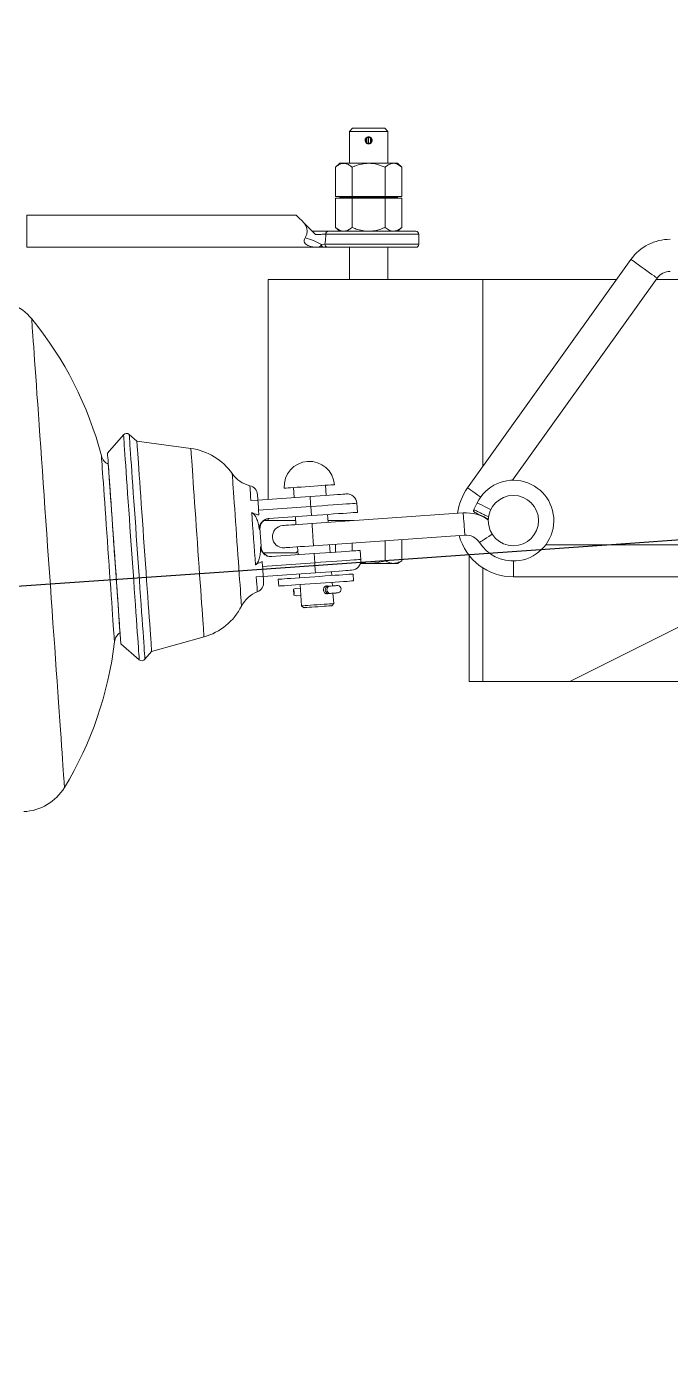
# Model space of a CAD drawing. Header units: millimetres. Extents: x 1587714 to 3094800, y -694377 to -413614.
# Drawn here: x 2255898 to 2256218, y -550135 to -549470 of the extents above; entities that cross this region are included whole.
import ezdxf

# ---------------------------------------------------------------- set-up
doc = ezdxf.new("R2010")
doc.units = ezdxf.units.MM

# ---------------------------------------------------------------- blocks, each defined once
blk = doc.blocks.new('poste RT1 vista lateral')
at = {"color": 7, "linetype": 'Continuous', "lineweight": 15}
for p, q in [((-328.0125, 9225.1999), (-329.525, 9223.6874)), ((-311.9876, 9225.1999), (-328.0125, 9225.1999)), ((-310.475, 9223.6874), (-311.9876, 9225.1999)), ((-329.525, 9223.6874), (-329.525, 9207.782)), ((-310.475, 9223.6874), (-329.525, 9223.6874)), ((-319.0205, 9220.628), (-321.0083, 9220.628)), ((-320.9372, 9220.6233), (-320.2758, 9220.6233)), ((-320.8629, 9218.035), (-320.8629, 9220.3658)), ((-320.002, 9220.3982), (-320.002, 9218.0026)), ((-319.998, 9220.3982), (-319.998, 9218.0026)), ((-319.7243, 9220.6233), (-319.0574, 9220.6233)), ((-319.1371, 9218.035), (-319.1371, 9220.3658)), ((-310.475, 9207.782), (-310.475, 9223.6874)), ((-321.0013, 9217.7727), (-319.0073, 9217.7727)), ((-320.9413, 9217.7765), (-320.2758, 9217.7765)), ((-319.7243, 9217.7765), (-319.0483, 9217.7765)), ((-334.2875, 9207.782), (-336.4978, 9205.8766)), ((-336.4978, 9191.2978), (-336.4978, 9205.8766)), ((-332.3734, 9207.782), (-334.2875, 9207.782)), ((-320, 9207.782), (-332.3734, 9207.782)), ((-328.2489, 9191.2978), (-328.2489, 9205.8766)), ((-307.6267, 9207.782), (-320, 9207.782)), ((-311.7511, 9191.2978), (-311.7511, 9205.8766)), ((-305.7125, 9207.782), (-307.6267, 9207.782)), ((-303.5023, 9205.8766), (-305.7125, 9207.782)), ((-303.5023, 9191.2978), (-303.5023, 9205.8766)), ((-336.4978, 9191.2978), (-332.3734, 9191.2978)), ((-332.3734, 9190.4843), (-336.4978, 9190.4843)), ((-336.4978, 9190.4843), (-336.4978, 9175.9055)), ((-334.2875, 9191.2978), (-334.2875, 9190.8906)), ((-334.2875, 9190.8906), (-334.2875, 9190.4843)), ((-334.2875, 9190.8906), (-305.7125, 9190.8906)), ((-332.3734, 9191.2978), (-328.2489, 9191.2978)), ((-328.2489, 9190.4843), (-332.3734, 9190.4843)), ((-328.2489, 9191.2978), (-320, 9191.2978)), ((-328.2489, 9190.4843), (-328.2489, 9175.9055)), ((-320, 9190.4843), (-328.2489, 9190.4843)), ((-320, 9191.2978), (-311.7511, 9191.2978)), ((-311.7511, 9190.4843), (-320, 9190.4843)), ((-311.7511, 9191.2978), (-307.6267, 9191.2978)), ((-311.7511, 9190.4843), (-311.7511, 9175.9055)), ((-307.6267, 9190.4843), (-311.7511, 9190.4843)), ((-307.6267, 9191.2978), (-303.5023, 9191.2978)), ((-303.5023, 9190.4843), (-307.6267, 9190.4843)), ((-305.7125, 9190.8906), (-305.7125, 9191.2978)), ((-305.7125, 9190.4843), (-305.7125, 9190.8906)), ((-303.5023, 9190.4843), (-303.5023, 9175.9055)), ((-356, 9182.0004), (-490, 9182.0004)), ((-339.9845, 9174), (-296.5, 9174)), ((-336.4978, 9175.9055), (-334.2875, 9174)), ((-305.7125, 9174), (-303.5023, 9175.9055)), ((-295, 9167.4998), (-295, 9172.4999)), ((-490, 9165.9997), (-345, 9165.9997)), ((-343.4681, 9167.3195), (-341.709, 9167.4998)), ((-340.4065, 9165.9997), (-342.3583, 9165.9997)), ((-296.5, 9165.9997), (-340.4065, 9165.9997)), ((-329.525, 9165.9997), (-329.525, 9149.9999)), ((-310.475, 9149.9999), (-310.475, 9165.9997)), ((-189.5249, 9159.9562), (-270.779, 9046.2821)), ((-370, 9040.54), (-370, 9149.9999)), ((-370, 9149.9999), (-263.249, 9149.9999)), ((-263.249, 9056.8173), (-263.249, 9149.9999)), ((-263.249, 9149.9999), (-263.2233, 9149.9999)), ((-263.2233, 9149.9999), (-196.6417, 9149.9999)), ((-248.3856, 9050.0968), (-176.5083, 9150.6522)), ((-176.9744, 9149.9999), (-60, 9149.9999)), ((-441.8799, 9072.6655), (-449.8458, 9063.5016)), ((-435.2312, 9069.5355), (-439.0584, 9072.8629)), ((-408.4181, 9065.9192), (-435.2312, 9069.5355)), ((-357.43, 9046.4308), (-357.0812, 9041.4431)), ((-341.1202, 9042.5599), (-341.469, 9047.5476)), ((-375.0374, 9040.1881), (-378.5201, 9039.9439)), ((-375.0374, 9040.1881), (-349.1007, 9042.001)), ((-348.7519, 9037.0133), (-374.6886, 9035.2004)), ((-374.6886, 9035.2004), (-374.5235, 9032.8391)), ((-369.5397, 9031.0242), (-348.4363, 9032.4996)), ((-348.7519, 9037.0133), (-348.4363, 9032.4996)), ((-272.9444, 9033.8194), (-348.1607, 9028.5599)), ((-340.1802, 9029.1178), (-340.4558, 9033.0584)), ((-325.4923, 9034.1046), (-325.8079, 9038.6183)), ((-266.0679, 9038.8072), (-267.7112, 9035.4359)), ((-374.0241, 9025.6989), (-374.299, 9025.3737)), ((-370, 9030), (-372.0984, 9030)), ((-370, 9030), (-370, 9030.9536)), ((-370, 9030), (-356.281, 9030)), ((-356.4168, 9031.9417), (-356.1413, 9028.002)), ((-340.2419, 9030), (-327.5625, 9030)), ((-347.3865, 9017.4868), (-272.1701, 9022.7463)), ((-311.7511, 9019.9788), (-311.7511, 9009.9661)), ((-303.5023, 9020.5557), (-303.5023, 9009.9661)), ((-372.3557, 9014.0002), (-356, 9014.0002)), ((-368.2144, 9012.0709), (-347.1109, 9013.5462)), ((-355.3669, 9016.9289), (-355.0914, 9012.9883)), ((-346.7953, 9009.0325), (-347.1109, 9013.5462)), ((-339.1304, 9014.1041), (-339.4059, 9018.0447)), ((-336.4978, 9018.2478), (-336.4978, 9014.2882)), ((-328.2489, 9018.8248), (-328.2489, 9014.8652)), ((-323.8513, 9010.6375), (-324.1669, 9015.1503)), ((-270, 9012.6793), (-270, 8950)), ((-25, 9017.9999), (-231.8752, 9017.9999)), ((-372.732, 9007.2186), (-372.897, 9009.5799)), ((-372.732, 9007.2186), (-346.7953, 9009.0325)), ((-324.1013, 9008.6901), (-320, 9008.6901)), ((-320, 9008.6901), (-307.6267, 9008.6901)), ((-305.7125, 9008.6901), (-307.6267, 9008.6901)), ((-305.7125, 9008.6901), (-303.5023, 9009.9661)), ((-375.8659, 9001.9877), (-372.3832, 9002.2309)), ((-346.4465, 9004.0448), (-372.3832, 9002.2309)), ((-364.9213, 9000.7975), (-364.6839, 8997.4024)), ((-354.427, 9003.4869), (-354.291, 9001.5404)), ((-338.3299, 9002.6572), (-338.466, 9004.6027)), ((-337.9686, 8997.4902), (-338.0925, 8999.2621)), ((-327.4621, 9000.005), (-327.6996, 9003.4001)), ((-248, 9002.0001), (-36, 9002.0001)), ((-115.9506, 9002.0001), (-219.8588, 8950)), ((-357.3584, 8995.7964), (-357.1514, 8992.8362)), ((-353.9296, 8996.3734), (-356.16, 8996.218)), ((-355.9061, 8992.5864), (-353.6757, 8992.7418)), ((-354.0535, 8998.1453), (-353.3143, 8987.5748)), ((-340.4084, 8997.3195), (-341.5347, 8997.2403)), ((-341.2835, 8993.6087), (-340.1544, 8993.6879)), ((-340.4084, 8997.3195), (-340.4532, 8997.3099)), ((-339.9407, 8997.3519), (-340.4084, 8997.3195)), ((-340.2001, 8993.6898), (-340.1544, 8993.6879)), ((-340.1544, 8993.6879), (-339.6867, 8993.7203)), ((-337.3533, 8988.6906), (-337.7147, 8993.8586)), ((-353.3143, 8987.5748), (-352.2471, 8986.6469)), ((-338.2811, 8987.6235), (-337.3533, 8988.6906)), ((-443.219, 8968.7331), (-434.0552, 8960.767)), ((-427.9067, 8964.7915), (-401.858, 8972.1053)), ((-431.2337, 8960.9644), (-427.9067, 8964.7915)), ((-270, 8950), (-263.2233, 8950)), ((-263.2233, 8950), (-219.8588, 8950)), ((-219.8588, 8950), (-137.2186, 8950))]:
    blk.add_line(p, q, dxfattribs=at)
at = {"color": 8, "linetype": 'Continuous', "lineweight": 15}
for p, q in [((-490, 9174), (-490, 9182.0004)), ((-490, 9165.9997), (-490, 9174)), ((-295, 9172.4999), (-341.2601, 9172.4999)), ((-341.709, 9167.4998), (-295, 9167.4998)), ((-263.2233, 9149.9999), (-263.2233, 9056.8526)), ((-263.2233, 9006.4995), (-263.2233, 8950)), ((-248, 9010.0005), (-248, 9002.0001)), ((-353.9292, 8996.3677), (-356.2485, 8996.2056)), ((-353.6761, 8992.7475), (-355.9953, 8992.5854)), ((-340.4532, 8997.3099), (-341.5444, 8997.2336)), ((-340.2001, 8993.6898), (-341.2966, 8993.6135))]:
    blk.add_line(p, q, dxfattribs=at)
at = {"color": 7, "linetype": 'Continuous', "lineweight": 15, "flags": 128}
for points in [[(-352.0673, 9178.0674), (-353.287, 9179.2872), (-354.319, 9180.3191), (-355.1269, 9181.1268), (-355.6819, 9181.6819), (-355.9645, 9181.9642), (-356, 9182.0004)], [(-435.2312, 9069.5355), (-435.2187, 9069.3572), (-435.1813, 9068.8212), (-435.1191, 9067.9333), (-435.0328, 9066.6983), (-434.9227, 9065.1248), (-434.7898, 9063.2231), (-434.6349, 9061.0077), (-434.459, 9058.4929), (-434.2633, 9055.6948), (-434.0493, 9052.6345), (-433.8183, 9049.3309), (-433.572, 9045.8081), (-433.312, 9042.0897), (-433.0401, 9038.2016), (-432.7581, 9034.1685), (-432.468, 9030.02), (-432.1718, 9025.7838), (-431.8714, 9021.4884), (-431.569, 9017.1635), (-431.2665, 9012.8386), (-430.9662, 9008.5433), (-430.67, 9004.307), (-430.3799, 9000.1585), (-430.0979, 8996.1264), (-429.826, 8992.2373), (-429.566, 8988.519), (-429.3196, 8984.9961), (-429.0886, 8981.6926), (-428.8746, 8978.6322), (-428.679, 8975.8351), (-428.5031, 8973.3193), (-428.3482, 8971.1039), (-428.2152, 8969.2023), (-428.1052, 8967.6287), (-428.0188, 8966.3937), (-427.9567, 8965.5058), (-427.9193, 8964.9708), (-427.9067, 8964.7915)], [(-449.8458, 9063.5016), (-449.8428, 9063.4577), (-449.8183, 9063.1068), (-449.7694, 9062.4087), (-449.6967, 9061.3673), (-449.6005, 9059.9911), (-449.4815, 9058.2907), (-449.3407, 9056.2775), (-449.1792, 9053.9668), (-448.998, 9051.3756), (-448.7985, 9048.5241), (-448.5823, 9045.4323), (-448.351, 9042.124), (-448.1062, 9038.6221), (-447.8497, 9034.9543), (-447.5834, 9031.1472), (-447.3094, 9027.2286), (-447.0296, 9023.2279), (-446.7462, 9019.1739), (-446.4611, 9015.0979), (-446.1766, 9011.0295), (-445.8948, 9006.9983), (-445.6176, 9003.0348), (-445.3472, 8999.1677), (-445.0856, 8995.4264), (-444.8347, 8991.8387), (-444.5964, 8988.4303), (-444.3724, 8985.2278), (-444.1644, 8982.2533), (-443.974, 8979.5296), (-443.8024, 8977.0758), (-443.6511, 8974.9119), (-443.5211, 8973.0532), (-443.4134, 8971.514), (-443.3288, 8970.3038), (-443.268, 8969.4331), (-443.2313, 8968.9085), (-443.219, 8968.7331)], [(-449.464, 9058.0199), (-449.4515, 9057.8406), (-449.4141, 9057.3065), (-449.3521, 9056.4196), (-449.2661, 9055.1903), (-449.1568, 9053.6263), (-449.0251, 9051.7437), (-448.8721, 9049.556), (-448.6992, 9047.0831), (-448.5079, 9044.347), (-448.2996, 9041.3687), (-448.0764, 9038.1758), (-447.84, 9034.795), (-447.5924, 9031.2541), (-447.3357, 9027.5843), (-447.0723, 9023.8163), (-446.8042, 9019.9835), (-446.5339, 9016.1173), (-446.2635, 9012.2511), (-445.9954, 9008.4174), (-445.732, 9004.6504), (-445.4754, 9000.9806), (-445.2278, 8997.4396), (-444.9914, 8994.0579), (-444.7681, 8990.865), (-444.5599, 8987.8876), (-444.3685, 8985.1506), (-444.1956, 8982.6787), (-444.0427, 8980.4909), (-443.9109, 8978.6074), (-443.8016, 8977.0443), (-443.7156, 8975.8141), (-443.6536, 8974.9281), (-443.6163, 8974.3931), (-443.6037, 8974.2148), (-443.6037, 8974.2148)], [(-341.5881, 9047.539), (-343.3371, 9047.4169), (-345.2617, 9047.2825), (-347.307, 9047.1394), (-349.4138, 9046.9916), (-351.5217, 9046.8447), (-353.5699, 9046.7007), (-355.4997, 9046.5662), (-357.2553, 9046.4432), (-358.7864, 9046.3364), (-360.0489, 9046.2477), (-361.0065, 9046.181), (-361.6316, 9046.1371), (-361.9062, 9046.118), (-361.919, 9046.1171)], [(-336.9799, 9047.8613), (-336.9897, 9047.8604), (-337.2523, 9047.8423), (-337.8659, 9047.7993), (-338.8126, 9047.7335), (-340.0654, 9047.6458), (-341.5881, 9047.539)], [(-375.2227, 9042.8393), (-375.2109, 9042.6695), (-375.1756, 9042.166), (-375.1175, 9041.3344), (-375.0374, 9040.1881)], [(-374.6886, 9035.2004), (-374.7566, 9036.1731), (-374.8221, 9037.1087), (-374.8823, 9037.9708), (-374.9352, 9038.727), (-374.9786, 9039.3469), (-375.0108, 9039.8085), (-375.0306, 9040.0918), (-375.0374, 9040.1881)], [(-349.1007, 9042.001), (-346.5453, 9042.1803), (-344.0419, 9042.3548), (-341.6414, 9042.5227), (-339.3928, 9042.68), (-337.3419, 9042.824), (-335.5303, 9042.9509), (-333.995, 9043.0577), (-332.7672, 9043.1435), (-331.8719, 9043.2065), (-331.3273, 9043.2446), (-331.1445, 9043.257)], [(-349.1007, 9042.001), (-349.094, 9041.9056), (-349.0741, 9041.6214), (-349.0419, 9041.1608), (-348.9985, 9040.5409), (-348.9457, 9039.7847), (-348.8853, 9038.9225), (-348.82, 9037.987), (-348.7519, 9037.0133)], [(-376.282, 9007.9377), (-376.4961, 9010.9999), (-376.7219, 9014.2281), (-376.9554, 9017.5688), (-377.193, 9020.9658), (-377.4305, 9024.3628), (-377.6641, 9027.7035), (-377.8898, 9030.9317), (-378.104, 9033.994)], [(-348.4363, 9032.4996), (-345.5607, 9032.7008), (-342.7303, 9032.8991), (-339.99, 9033.0908), (-337.383, 9033.273), (-334.9501, 9033.4427), (-332.73, 9033.5982), (-330.7577, 9033.7365), (-329.0641, 9033.8547), (-327.6759, 9033.952), (-326.6153, 9034.0254), (-325.8987, 9034.076), (-325.5376, 9034.1017), (-325.4923, 9034.1046)], [(-272.9444, 9033.8194), (-272.9312, 9033.6306), (-272.8925, 9033.0775), (-272.831, 9032.1972), (-272.7508, 9031.0509), (-272.6574, 9029.7158), (-272.5573, 9028.2824), (-272.4571, 9026.85), (-272.3637, 9025.5148), (-272.2835, 9024.3676), (-272.222, 9023.4883), (-272.1833, 9022.9352), (-272.1701, 9022.7463), (-272.1701, 9022.7463)], [(-272.9444, 9033.8194), (-272.9312, 9033.6306), (-272.8925, 9033.0775), (-272.831, 9032.1972), (-272.7508, 9031.0509), (-272.6574, 9029.7158), (-272.5573, 9028.2824), (-272.4571, 9026.85), (-272.3637, 9025.5148), (-272.2835, 9024.3676), (-272.222, 9023.4883), (-272.1833, 9022.9352), (-272.1701, 9022.7463), (-272.1701, 9022.7463)], [(-260.4747, 9030.7963), (-260.482, 9030.7992), (-261.4614, 9031.2769), (-262.5783, 9031.8215), (-263.7424, 9032.3889), (-264.8594, 9032.9335), (-265.8388, 9033.4103), (-266.6011, 9033.7822), (-267.0847, 9034.0178), (-267.2504, 9034.0989), (-267.2504, 9034.0989)], [(-374.0241, 9025.6989), (-373.9464, 9024.5869), (-373.8681, 9023.4663), (-373.7893, 9022.3391), (-373.7103, 9021.21), (-373.6312, 9020.0799), (-373.5524, 9018.9526), (-373.4741, 9017.832), (-373.3963, 9016.7201)], [(-348.1607, 9028.5599), (-350.4313, 9028.4007), (-352.646, 9028.2462), (-354.7502, 9028.0993), (-356.6922, 9027.9629), (-358.4241, 9027.8418), (-359.9033, 9027.7388), (-361.0933, 9027.6549), (-361.9649, 9027.5948), (-362.4966, 9027.5576), (-362.6753, 9027.5443)], [(-361.901, 9016.4721), (-361.7223, 9016.4845), (-361.1906, 9016.5217), (-360.319, 9016.5827), (-359.1289, 9016.6657), (-357.6498, 9016.7687), (-355.9179, 9016.8898), (-353.9759, 9017.0262), (-351.8717, 9017.1731), (-349.6571, 9017.3275), (-347.3865, 9017.4868)], [(-347.1109, 9013.5462), (-344.2353, 9013.7475), (-341.405, 9013.9449), (-338.6646, 9014.1366), (-336.0575, 9014.3197), (-333.6248, 9014.4894), (-331.4047, 9014.6449), (-329.4323, 9014.7822), (-327.7387, 9014.9014), (-326.3506, 9014.9977), (-325.2899, 9015.0721), (-324.5733, 9015.1227), (-324.2122, 9015.1474), (-324.1669, 9015.1503)], [(-372.3832, 9002.2309), (-372.3898, 9002.3272), (-372.4097, 9002.6104), (-372.4419, 9003.072), (-372.4853, 9003.6919), (-372.5382, 9004.4482), (-372.5985, 9005.3103), (-372.6639, 9006.2459), (-372.732, 9007.2186)], [(-346.7953, 9009.0325), (-346.7272, 9008.0597), (-346.6618, 9007.1242), (-346.6015, 9006.2611), (-346.5487, 9005.5058), (-346.5053, 9004.8859), (-346.473, 9004.4243), (-346.4532, 9004.1411), (-346.4465, 9004.0448)], [(-372.3832, 9002.2309), (-372.303, 9001.0846), (-372.2449, 9000.253), (-372.2096, 8999.7494), (-372.1978, 8999.5797)], [(-327.6996, 9003.4001), (-327.7329, 9003.3982), (-328.0685, 9003.3743), (-328.7592, 9003.3267), (-329.7915, 9003.2542), (-331.1454, 9003.1598), (-332.7944, 9003.0444), (-334.7065, 9002.9099), (-336.8444, 9002.7611), (-339.1666, 9002.598), (-341.6279, 9002.4264), (-344.1802, 9002.248), (-346.7741, 9002.0669), (-349.3589, 9001.8857), (-351.8844, 9001.7092), (-354.3014, 9001.5404), (-356.5628, 9001.3821), (-358.6247, 9001.2381), (-360.4469, 9001.1103), (-361.994, 9001.0026), (-363.2358, 9000.9158), (-364.1482, 9000.8519), (-364.7134, 9000.8118), (-364.9204, 9000.7975), (-364.9213, 9000.7975)], [(-327.4621, 9000.005), (-327.4954, 9000.0031), (-327.8311, 8999.9793), (-328.5218, 8999.9306), (-329.5541, 8999.8591), (-330.908, 8999.7637), (-332.557, 8999.6483), (-334.4691, 8999.5148), (-336.607, 8999.3651), (-338.9292, 8999.203), (-341.3904, 8999.0313), (-343.9428, 8998.853), (-346.5366, 8998.6708), (-349.1214, 8998.4906), (-351.647, 8998.3141), (-354.0639, 8998.1444), (-356.3254, 8997.987), (-358.3873, 8997.8421), (-360.2095, 8997.7152), (-361.7566, 8997.6065), (-362.9984, 8997.5197), (-363.9108, 8997.4558), (-364.476, 8997.4167), (-364.6829, 8997.4024), (-364.6839, 8997.4024)], [(-328.4904, 9005.3008), (-328.6731, 9005.2874), (-329.2177, 9005.2493), (-330.113, 9005.1873), (-331.3408, 9005.1014), (-332.8761, 9004.9937), (-334.6877, 9004.8668), (-336.7387, 9004.7238), (-338.9872, 9004.5664), (-341.3877, 9004.3986), (-343.8911, 9004.2231), (-346.4465, 9004.0448)], [(-340.0857, 8993.6926), (-340.446, 8993.5057), (-340.963, 8993.4895), (-341.4835, 8993.6831), (-341.9576, 8994.0693), (-342.3175, 8994.6234), (-342.4928, 8995.2738), (-342.4605, 8995.928), (-342.2392, 8996.5289), (-341.8557, 8997.0267), (-341.3613, 8997.3557), (-340.9304, 8997.4625), (-340.9304, 8997.4625)], [(-335.3916, 8997.6704), (-335.541, 8997.6599), (-335.9663, 8997.6294), (-336.6029, 8997.5855), (-337.3539, 8997.5331), (-338.1048, 8997.4806), (-338.7414, 8997.4358), (-339.1667, 8997.4062), (-339.3161, 8997.3958)], [(-339.0621, 8993.7642), (-338.9127, 8993.7747), (-338.4874, 8993.8042), (-337.8508, 8993.849), (-337.0999, 8993.9015), (-336.349, 8993.9539), (-335.7124, 8993.9978), (-335.287, 8994.0283), (-335.1377, 8994.0379)], [(-353.3143, 8987.5748), (-353.3102, 8987.5748), (-353.0686, 8987.592), (-352.4653, 8987.6339), (-351.5286, 8987.6997)], [(-350.6845, 8986.7566), (-351.5282, 8986.6974), (-352.0578, 8986.6602), (-352.2468, 8986.6469), (-352.2471, 8986.6469)], [(-351.5286, 8987.6997), (-350.3022, 8987.7856), (-348.8435, 8987.8876), (-347.2207, 8988.0011), (-345.5096, 8988.1203), (-343.7903, 8988.2405), (-342.1432, 8988.3559), (-340.6454, 8988.4608), (-339.3667, 8988.5504), (-338.367, 8988.62), (-337.6931, 8988.6677), (-337.3765, 8988.6897), (-337.3533, 8988.6906)], [(-338.2811, 8987.6235), (-338.4426, 8987.612), (-338.9459, 8987.5777), (-339.766, 8987.5195), (-340.8617, 8987.4432), (-342.1783, 8987.3517), (-343.6496, 8987.2487), (-345.2018, 8987.1399), (-346.7571, 8987.0312), (-348.2376, 8986.9273), (-349.569, 8986.8348), (-350.6845, 8986.7566)]]:
    blk.add_lwpolyline(points, dxfattribs=at)
at = {"color": 8, "linetype": 'Continuous', "lineweight": 15, "flags": 128}
for points in [[(-183.0166, 9155.3042), (-184.4157, 9156.3046), (-185.7493, 9157.2573), (-186.9552, 9158.1194), (-187.9769, 9158.85), (-188.7667, 9159.4145), (-189.2876, 9159.7865), (-189.5153, 9159.9495), (-189.5249, 9159.9562)], [(-176.5083, 9150.6522), (-176.5178, 9150.6588), (-176.7455, 9150.8219), (-177.2664, 9151.1939), (-178.0562, 9151.7584), (-179.0779, 9152.4889), (-180.2838, 9153.3511), (-181.6175, 9154.3038), (-183.0166, 9155.3042)], [(-487.5489, 9130.4476), (-487.5365, 9130.2702), (-487.4995, 9129.739), (-487.4377, 9128.8569), (-487.3515, 9127.6248), (-487.2412, 9126.0464), (-487.107, 9124.1276), (-486.9494, 9121.8741), (-486.769, 9119.2925), (-486.566, 9116.3905), (-486.3413, 9113.1766), (-486.0955, 9109.6613), (-485.8293, 9105.8552), (-485.5436, 9101.7687), (-485.2392, 9097.4162), (-484.917, 9092.809), (-484.5781, 9087.9624), (-484.2235, 9082.8907), (-483.8541, 9077.6083), (-483.4712, 9072.1333), (-483.076, 9066.4809), (-482.6695, 9060.6682), (-482.2531, 9054.7135), (-481.828, 9048.6348), (-481.3955, 9042.4502), (-480.957, 9036.1779), (-480.5137, 9029.8388), (-480.067, 9023.4501), (-479.6182, 9017.0329), (-479.1688, 9010.6061), (-478.7201, 9004.1888), (-478.2733, 8997.8001), (-477.83, 8991.461), (-477.3915, 8985.1887), (-476.959, 8979.0041), (-476.5339, 8972.9254), (-476.1175, 8966.9707), (-475.7111, 8961.158), (-475.3158, 8955.5056), (-474.933, 8950.0296), (-474.5636, 8944.7482), (-474.2089, 8939.6765), (-473.87, 8934.83), (-473.5479, 8930.2227), (-473.2435, 8925.8692), (-472.9578, 8921.7837), (-472.6916, 8917.9776), (-472.4458, 8914.4623), (-472.2211, 8911.2484), (-472.0181, 8908.3464), (-471.8376, 8905.7648), (-471.68, 8903.5113), (-471.5459, 8901.5925), (-471.4355, 8900.0142), (-471.3494, 8898.782), (-471.2876, 8897.8999), (-471.2505, 8897.3687), (-471.2381, 8897.1913)], [(-441.8799, 9072.6655), (-441.8768, 9072.6216), (-441.8521, 9072.2678), (-441.8029, 9071.563), (-441.7293, 9070.5111), (-441.632, 9069.1197), (-441.5115, 9067.3974), (-441.3686, 9065.3536), (-441.2042, 9063.0028), (-441.0194, 9060.3602), (-440.8153, 9057.44), (-440.5931, 9054.2634), (-440.3544, 9050.8492), (-440.1005, 9047.2195), (-439.8332, 9043.3962), (-439.5541, 9039.4051), (-439.2649, 9035.27), (-438.9676, 9031.0175), (-438.664, 9026.6755), (-438.3559, 9022.2695), (-438.0454, 9017.8282), (-437.7344, 9013.3803), (-437.4248, 9008.9543), (-437.1186, 9004.576), (-436.8179, 9000.2759), (-436.5244, 8996.0787), (-436.2401, 8992.0123), (-435.9667, 8988.1022), (-435.7059, 8984.3724), (-435.4594, 8980.8476), (-435.2288, 8977.5498), (-435.0154, 8974.499), (-434.8208, 8971.7152), (-434.6461, 8969.2166), (-434.4923, 8967.0174), (-434.3605, 8965.133), (-434.2515, 8963.5746), (-434.1661, 8962.352), (-434.1046, 8961.4737), (-434.0676, 8960.9435), (-434.0552, 8960.767), (-434.0552, 8960.767)], [(-439.0584, 9072.8629), (-439.0553, 9072.818), (-439.0306, 9072.4652), (-438.9813, 9071.7604), (-438.9078, 9070.7085), (-438.8105, 9069.3171), (-438.69, 9067.5948), (-438.5471, 9065.551), (-438.3827, 9063.2002), (-438.1979, 9060.5567), (-437.9938, 9057.6375), (-437.7716, 9054.4608), (-437.5328, 9051.0466), (-437.279, 9047.4169), (-437.0117, 9043.5936), (-436.7326, 9039.6025), (-436.4434, 9035.4674), (-436.1461, 9031.215), (-435.8424, 9026.8719), (-435.5344, 9022.4669), (-435.2238, 9018.0256), (-434.9128, 9013.5777), (-434.6033, 9009.1517), (-434.2971, 9004.7734), (-433.9964, 9000.4733), (-433.7029, 8996.2761), (-433.4186, 8992.2097), (-433.1451, 8988.2987), (-432.8843, 8984.5698), (-432.6379, 8981.045), (-432.4072, 8977.7462), (-432.1939, 8974.6964), (-431.9993, 8971.9126), (-431.8245, 8969.414), (-431.6708, 8967.2148), (-431.539, 8965.3304), (-431.43, 8963.7721), (-431.3445, 8962.5494), (-431.283, 8961.6711), (-431.246, 8961.1409), (-431.2337, 8960.9644)], [(-408.4181, 9065.9192), (-408.4057, 9065.7399), (-408.3683, 9065.2058), (-408.3064, 9064.3208), (-408.2203, 9063.0896), (-408.1108, 9061.5237), (-407.9786, 9059.6344), (-407.8249, 9057.4362), (-407.6507, 9054.9443), (-407.4574, 9052.1805), (-407.2465, 9049.1631), (-407.0194, 9045.9168), (-406.7781, 9042.4654), (-406.5243, 9038.8358), (-406.2599, 9035.0554), (-405.987, 9031.152), (-405.7076, 9027.1571), (-405.4239, 9023.1001), (-405.1381, 9019.0117), (-404.8522, 9014.9233), (-404.5685, 9010.8664), (-404.2891, 9006.8715), (-404.0162, 9002.969), (-403.7518, 8999.1877), (-403.498, 8995.558), (-403.2567, 8992.1067), (-403.0297, 8988.8604), (-402.8187, 8985.8439), (-402.6254, 8983.0792), (-402.4512, 8980.5882), (-402.2974, 8978.389), (-402.1653, 8976.4998), (-402.0558, 8974.9339), (-401.9698, 8973.7036), (-401.9079, 8972.8177), (-401.8705, 8972.2836), (-401.858, 8972.1053), (-401.858, 8972.1053)], [(-387.823, 9053.3507), (-387.8199, 9053.3068), (-387.7955, 9052.9587), (-387.747, 9052.2645), (-387.6748, 9051.2316), (-387.5797, 9049.8726), (-387.4628, 9048.2008), (-387.3253, 9046.2344), (-387.1686, 9043.9932), (-386.9944, 9041.5022), (-386.8046, 9038.7871), (-386.6011, 9035.8775), (-386.3861, 9032.8038), (-386.162, 9029.5975), (-385.931, 9026.294), (-385.6956, 9022.9285), (-385.4583, 9019.5353), (-385.2217, 9016.1507), (-384.9882, 9012.8119), (-384.7603, 9009.5532), (-384.5404, 9006.4089), (-384.3309, 9003.4125), (-384.134, 9000.5963), (-383.9518, 8997.9899), (-383.7861, 8995.621), (-383.6388, 8993.5143), (-383.5114, 8991.6928), (-383.4053, 8990.1755), (-383.3216, 8988.9786), (-383.2611, 8988.1136), (-383.2246, 8987.591), (-383.2124, 8987.4165)], [(-378.5201, 9039.9439), (-378.6619, 9041.9724), (-378.7833, 9043.7081), (-378.8825, 9045.1262), (-378.958, 9046.2077), (-379.0091, 9046.9372), (-379.0348, 9047.3044), (-379.038, 9047.3511)], [(-264.2707, 9041.63), (-265.6698, 9042.6304), (-267.0035, 9043.5841), (-268.2094, 9044.4453), (-269.2311, 9045.1758), (-270.0209, 9045.7404), (-270.5418, 9046.1133), (-270.7695, 9046.2754), (-270.779, 9046.2821)], [(-325.8079, 9038.6183), (-325.8532, 9038.6145), (-326.2143, 9038.5897), (-326.9309, 9038.5392), (-327.9916, 9038.4657), (-329.3797, 9038.3685), (-331.0733, 9038.2502), (-333.0457, 9038.1119), (-335.2657, 9037.9565), (-337.6986, 9037.7867), (-340.3057, 9037.6046), (-343.0459, 9037.4129), (-345.8763, 9037.2145), (-348.7519, 9037.0133)], [(-259.2363, 9035.4769), (-259.7878, 9035.7459), (-261.079, 9036.3753), (-262.3702, 9037.0047), (-263.5735, 9037.5912), (-264.6067, 9038.0948), (-265.3995, 9038.481), (-265.8979, 9038.7242), (-266.0679, 9038.8072)], [(-348.1607, 9028.5599), (-348.1476, 9028.3711), (-348.1089, 9027.818), (-348.0474, 9026.9377), (-347.9671, 9025.7914), (-347.8738, 9024.4563), (-347.7736, 9023.0229), (-347.6734, 9021.5905), (-347.58, 9020.2553), (-347.4998, 9019.1081), (-347.4383, 9018.2288), (-347.3996, 9017.6756), (-347.3865, 9017.4868), (-347.3865, 9017.4868)], [(-258.5036, 9023.2232), (-259.0191, 9022.8903), (-260.2262, 9022.1121), (-261.4332, 9021.333), (-262.558, 9020.6072), (-263.5238, 9019.9845), (-264.265, 9019.5057), (-264.7309, 9019.2053), (-264.8898, 9019.1033)], [(-346.7953, 9009.0325), (-343.9196, 9009.2337), (-341.0894, 9009.4321), (-338.349, 9009.6228), (-335.7419, 9009.8059), (-333.3092, 9009.9757), (-331.0891, 9010.1311), (-329.1166, 9010.2684), (-327.423, 9010.3877), (-326.035, 9010.484), (-324.9743, 9010.5584), (-324.2577, 9010.6089), (-323.8966, 9010.6337), (-323.8513, 9010.6375)], [(-375.348, 8994.5815), (-375.3512, 8994.6272), (-375.3769, 8994.9944), (-375.4279, 8995.724), (-375.5035, 8996.8054), (-375.6027, 8998.2235), (-375.724, 8999.9592), (-375.8659, 9001.9877)], [(-335.3329, 8997.6685), (-335.4042, 8997.6637), (-335.784, 8997.637), (-336.4299, 8997.5913), (-337.2326, 8997.5359), (-338.0558, 8997.4778), (-338.7598, 8997.4291), (-339.2253, 8997.3958), (-339.374, 8997.3862)]]:
    blk.add_lwpolyline(points, dxfattribs=at)
at = {"color": 5, "linetype": 'Continuous', "lineweight": 15, "flags": 128}
blk.add_lwpolyline([(-452.8711, 9062.2017), (-452.8587, 9062.0253), (-452.8219, 9061.4979), (-452.7607, 9060.6234), (-452.6758, 9059.4094), (-452.5677, 9057.8635), (-452.4373, 9055.9981), (-452.2855, 9053.8285), (-452.1136, 9051.369), (-451.9228, 9048.6405), (-451.7145, 9045.6622), (-451.4905, 9042.4578), (-451.2522, 9039.0513), (-451.0017, 9035.4683), (-450.7407, 9031.7366), (-450.4713, 9027.8838), (-450.1956, 9023.9403), (-449.9156, 9019.9358), (-449.6334, 9015.9009), (-449.3512, 9011.8649), (-449.0712, 9007.8604), (-448.7954, 9003.917), (-448.526, 9000.0641), (-448.2651, 8996.3324), (-448.0145, 8992.7495), (-447.7763, 8989.3429), (-447.5523, 8986.1386), (-447.344, 8983.1603), (-447.1531, 8980.4318), (-446.9812, 8977.9732), (-446.8295, 8975.8027), (-446.699, 8973.9373), (-446.591, 8972.3914), (-446.506, 8971.1773), (-446.4449, 8970.3028), (-446.408, 8969.7754), (-446.3957, 8969.599)], dxfattribs=at)
at = {"color": 7, "linetype": 'Continuous', "lineweight": 15}
blk.add_circle((-248, 9030), 12.5, dxfattribs=at)
for centre, radius, start, end in [((-320, 9219.2), 1.45, 126.5184756, 233.4815244), ((-320, 9219.2), 1.45, 100.9623514, 126.5184756), ((-320.232, 9220.3977), 0.23, 0, 100.9623514), ((-319.768, 9220.3977), 0.23, 79.0376486, 180), ((-320, 9219.2), 1.45, 53.4815244, 79.0376486), ((-320, 9219.2), 1.45, 306.5184756, 53.4815244), ((-320, 9219.2), 1.45, 233.4815244, 259.0376486), ((-320.232, 9218.0023), 0.23, 259.0376486, 0), ((-319.768, 9218.0023), 0.23, 180, 280.9623514), ((-320, 9219.2), 1.45, 280.9623514, 306.5184756), ((-339.8619, 9172.6034), 1.402, 95.0166665, 184.2325889), ((-296.5, 9172.5), 1.5, 0, 90), ((-355.7933, 9148.6886), 22.3388, 56.5134679, 79.1986584), ((-342.1691, 9167.2853), 1.2995, 178.4897604, 261.6285016), ((-340.2998, 9167.4078), 1.4122, 176.2650357, 265.6695567), ((-296.5, 9167.5), 1.5, 270, 0), ((-170, 9146), 24, 90, 144.4428119), ((-170, 9146), 8, 90, 144.4428119), ((-440.3705, 9071.3532), 2, 49, 139), ((-412.4286, 9036.1881), 30, 34.89653, 82.3175809), ((-349.4495, 9046.9893), 12.5, 4, 184), ((-375.5202, 9061.9324), 15, 214.89653, 256.4367254), ((-380.2106, 9042.4902), 5, 4, 76.4367254), ((-248, 9030), 28, 144.4428119, 172.5674453), ((-248, 9030), 20.1, 274, 154.0139715), ((-330.7958, 9038.2693), 5, 4, 94), ((-271.6121, 9014.7658), 19.1, 54.4108448, 94), ((-266.8122, 9034.9975), 1, 153.3800493, 244.0139714), ((-369.0363, 9026.0473), 5, 94, 184), ((-362.2882, 9022.0082), 5.55, 94, 274), ((-248, 9030), 28, 195.4325547, 270), ((-271.6121, 9014.7658), 8, 32.8296053, 94), ((-248, 9030), 20.1, 212.8296053, 274), ((-368.4085, 9017.0692), 5, 184, 274), ((-584.926, 9243.7441), 324.3291, 314.8978252, 315.093452), ((-328.8391, 9010.2883), 5, 274, 4), ((-377.1856, 8999.2312), 5, 291.5632746, 4), ((-369.835, 8980.631), 15, 111.5632746, 153.10347), ((-339.5547, 8995.5538), 1.9726, 117.0964513, 250.9034082), ((-338.8862, 8995.6013), 1.8501, 105.2584226, 262.7414368), ((-348.3275, 9116.4707), 119.4207, 273.7806985, 274.3002008), ((-348.0744, 9112.8506), 119.4207, 273.7806985, 274.3002008), ((-339.2951, 8997.0964), 0.3, 94, 105.2353016), ((-339.083, 8994.0632), 0.3, 262.7646984, 274), ((-335.3707, 8997.3708), 0.3, 82.7646984, 94), ((-335.5659, 8995.8331), 1.85, 285.2353016, 82.7646984), ((-335.1586, 8994.3376), 0.3, 274, 285.2353016), ((-409.9671, 9000.9881), 30, 285.6824191, 333.10347), ((-432.7431, 8962.2764), 2, 229, 319)]:
    blk.add_arc(centre, radius, start, end, dxfattribs=at)
at = {"color": 5, "linetype": 'Continuous', "lineweight": 15}
for centre, radius, start, end in [((-506.9565, 9114.6131), 25.0474, 39.2099706, 95.310398), ((-627.013, 9016.65), 180, 14.6572209, 39.213083), ((-446.5823, 9063.8463), 6.5003, 194.6572211, 243.6844764), ((-439.9392, 8968.8458), 6.5003, 124.3155236, 173.3427789), ((-625.1824, 8990.4716), 180, 328.786917, 353.3427791), ((-492.6605, 8910.1706), 25.0474, 272.689602, 328.7900295)]:
    blk.add_arc(centre, radius, start, end, dxfattribs=at)
at = {"color": 8, "linetype": 'Continuous', "lineweight": 15}
blk.add_arc((-305.9796, 8549.9071), 445.0936, 93.7486615, 94.2701294, dxfattribs=at)
at = {"color": 7, "linetype": 'Continuous', "lineweight": 15}
for centre, major_axis, ratio, start_param, end_param in [((-355.5736, 8994.4341), (2.8143, 0.1968), 0.65576548, 1.76688933, 2.21107552), ((-357.6078, 8994.2918), (-0.129, 1.8455), 0.32009284, 3.78187184, 5.64290612), ((-355.5736, 8994.4341), (2.8143, 0.1968), 0.65576548, 4.07210979, 4.51629597)]:
    blk.add_ellipse(centre, major_axis=major_axis, ratio=ratio, start_param=start_param, end_param=end_param, dxfattribs=at)
for points, knots in [([(-321.75, 9219.2004), (-321.731, 9219.3951), (-321.6928, 9219.7847), (-321.3972, 9220.3048), (-320.9585, 9220.7046), (-320.4058, 9220.9367), (-319.8101, 9220.9729), (-319.2401, 9220.8122), (-318.7533, 9220.4752), (-318.4024, 9219.9927), (-318.2301, 9219.4192), (-318.2573, 9218.8246), (-318.4763, 9218.2754), (-318.8631, 9217.8258), (-319.381, 9217.5269), (-319.9692, 9217.4175), (-320.5563, 9217.506), (-321.08, 9217.7819), (-321.4849, 9218.2149), (-321.7145, 9218.7148), (-321.7395, 9219.0565), (-321.75, 9219.2004)], [0, 0, 0, 0, 0.05302135, 0.10609447, 0.1597027, 0.21369791, 0.2670887, 0.31984456, 0.37287578, 0.42673705, 0.48063328, 0.53373113, 0.58642729, 0.63976083, 0.69372823, 0.74741678, 0.80031653, 0.85316524, 0.90671194, 0.96073708, 1, 1, 1, 1]), ([(-332.3734, 9207.782), (-332.4678, 9207.7801), (-333.0859, 9207.7671), (-334.2392, 9207.454), (-335.5136, 9206.6922), (-336.2545, 9206.0782), (-336.4978, 9205.8766)], [0, 0, 0, 0, 0.06653045, 0.43526961, 0.81453404, 1, 1, 1, 1]), ([(-328.2489, 9205.8766), (-328.5981, 9206.1597), (-329.4243, 9206.8296), (-330.8011, 9207.6016), (-331.8449, 9207.7214), (-332.3734, 9207.782)], [0, 0, 0, 0, 0.26546674, 0.62808037, 1, 1, 1, 1]), ([(-320, 9207.782), (-321.1546, 9207.7098), (-323.5057, 9207.5627), (-326.2392, 9206.7075), (-327.796, 9206.0638), (-328.2489, 9205.8766)], [0, 0, 0, 0, 0.40627909, 0.82726131, 1, 1, 1, 1]), ([(-311.7511, 9205.8766), (-313.0337, 9206.3764), (-315.6457, 9207.3941), (-318.4982, 9207.7839), (-319.9612, 9207.7821), (-320, 9207.782)], [0, 0, 0, 0, 0.4843452, 0.98633077, 1, 1, 1, 1]), ([(-307.6267, 9207.782), (-308.204, 9207.7098), (-309.3795, 9207.5627), (-310.7462, 9206.7075), (-311.5246, 9206.0638), (-311.7511, 9205.8766)], [0, 0, 0, 0, 0.40627566, 0.82725792, 1, 1, 1, 1]), ([(-303.5023, 9205.8766), (-304.1436, 9206.3764), (-305.4495, 9207.3941), (-306.8759, 9207.7839), (-307.6073, 9207.7821), (-307.6267, 9207.782)], [0, 0, 0, 0, 0.48434444, 0.98632873, 1, 1, 1, 1]), ([(-351.607, 9170.6316), (-351.3311, 9171.1449), (-350.948, 9171.8579), (-350.605, 9173.1642), (-350.5352, 9174.2313), (-350.8016, 9175.8328), (-351.3781, 9177.0659), (-351.9328, 9177.8719), (-352.0673, 9178.0674)], [0, 0, 0, 0, 0.22379523, 0.31082378, 0.49845495, 0.6064563, 0.90453893, 1, 1, 1, 1]), ([(-352.0673, 9178.0674), (-351.4107, 9177.4109), (-350.0852, 9176.0856), (-348.141, 9174.1409), (-346.9021, 9172.9022), (-346.3548, 9172.3549)], [0, 0, 0, 0, 0.35405893, 0.7146468, 1, 1, 1, 1]), ([(-348, 9174), (-347.5047, 9174), (-346.3295, 9174), (-344.5587, 9174), (-342.7887, 9174), (-341.2083, 9174), (-340.3963, 9174), (-339.9845, 9174)], [0, 0, 0, 0, 0.15220845, 0.36114479, 0.57601335, 0.78496304, 1, 1, 1, 1]), ([(-341.2601, 9172.4999), (-342.0225, 9172.4824), (-343.4031, 9172.4508), (-345.4418, 9172.3846), (-346.3548, 9172.3549)], [0, 0, 0, 0, 0.55217072, 1, 1, 1, 1]), ([(-341.2601, 9172.4999), (-341.275, 9172.1327), (-341.3435, 9170.4425), (-341.5485, 9168.7919), (-341.709, 9167.4998)], [0, 0, 0, 0, 0.21722373, 1, 1, 1, 1]), ([(-336.4978, 9175.9055), (-335.8565, 9175.4057), (-334.5505, 9174.388), (-333.1241, 9173.9982), (-332.3928, 9174), (-332.3734, 9174)], [0, 0, 0, 0, 0.48434444, 0.98632873, 1, 1, 1, 1]), ([(-332.3734, 9174), (-331.796, 9174.0723), (-330.6205, 9174.2194), (-329.2538, 9175.0746), (-328.4754, 9175.7182), (-328.2489, 9175.9055)], [0, 0, 0, 0, 0.40627566, 0.82725792, 1, 1, 1, 1]), ([(-328.2489, 9175.9055), (-327.5505, 9175.6223), (-325.8982, 9174.9525), (-323.1445, 9174.1804), (-321.057, 9174.0607), (-320, 9174)], [0, 0, 0, 0, 0.26546471, 0.62808349, 1, 1, 1, 1]), ([(-320, 9174), (-319.8111, 9174.002), (-318.575, 9174.0149), (-316.2682, 9174.3281), (-313.7195, 9175.0898), (-312.2378, 9175.7038), (-311.7511, 9175.9055)], [0, 0, 0, 0, 0.06653061, 0.43527173, 0.81453567, 1, 1, 1, 1]), ([(-311.7511, 9175.9055), (-311.1098, 9175.4057), (-309.8039, 9174.388), (-308.3774, 9173.9982), (-307.646, 9174), (-307.6267, 9174)], [0, 0, 0, 0, 0.48434269, 0.98632878, 1, 1, 1, 1]), ([(-307.6267, 9174), (-307.0494, 9174.0723), (-305.8739, 9174.2194), (-304.5071, 9175.0746), (-303.7287, 9175.7182), (-303.5023, 9175.9055)], [0, 0, 0, 0, 0.40627345, 0.82726055, 1, 1, 1, 1]), ([(-345, 9165.9997), (-345.0063, 9165.9997), (-345.1985, 9165.9996), (-345.5748, 9166.0041), (-346.3061, 9166.0307), (-347.5473, 9166.1237), (-348.9695, 9166.3749), (-350.3211, 9166.8766), (-351.2569, 9167.4739), (-351.8879, 9168.2655), (-352.0612, 9169.0155), (-352.0072, 9169.8024), (-351.7791, 9170.2749), (-351.607, 9170.6316)], [0, 0, 0, 0, 0.00173204, 0.05336277, 0.10495297, 0.20779954, 0.40936974, 0.53078955, 0.65563092, 0.76721759, 0.86180307, 0.89566519, 1, 1, 1, 1]), ([(-345, 9165.9997), (-345.0005, 9165.9997), (-345.0077, 9165.9996), (-345.028, 9166.0011), (-345.0452, 9166.0086), (-344.9575, 9166.053), (-344.5897, 9166.2101), (-344.0212, 9166.5234), (-343.6145, 9166.9695), (-343.5079, 9167.2243), (-343.4681, 9167.3195)], [0, 0, 0, 0, 0.0026574, 0.04192927, 0.14301121, 0.33512749, 0.66045357, 0.90198131, 0.96338534, 1, 1, 1, 1]), ([(-342.3583, 9165.9997), (-342.6666, 9165.9997), (-343.2874, 9165.9997), (-343.6477, 9165.9997), (-343.9512, 9165.9997), (-344.2465, 9165.9997), (-344.6361, 9165.9997), (-344.8833, 9165.9997), (-344.9733, 9165.9997), (-344.9957, 9165.9997), (-344.9996, 9165.9997), (-345, 9165.9997)], [0, 0, 0, 0, 0.16950184, 0.34128298, 0.3638708, 0.4542451, 0.64757874, 0.8746332, 0.97642134, 0.99720292, 1, 1, 1, 1]), ([(-378.104, 9033.994), (-377.1743, 9033.5536), (-376.0209, 9033.0074), (-374.7667, 9032.8664), (-374.5235, 9032.8391)], [0, 0, 0, 0, 0.80606672, 1, 1, 1, 1]), ([(-378.104, 9033.994), (-377.6476, 9033.6482), (-376.489, 9032.7705), (-375.4509, 9030.5998), (-374.7039, 9028.049), (-374.4348, 9026.2706), (-374.299, 9025.3737)], [0, 0, 0, 0, 0.17527743, 0.44499242, 0.72008605, 1, 1, 1, 1]), ([(-374.299, 9025.3737), (-374.3174, 9025.9158), (-374.3542, 9026.9995), (-373.7153, 9028.5472), (-372.6344, 9029.8397), (-371.1828, 9030.7573), (-370.0736, 9030.9375), (-369.5397, 9031.0242)], [0, 0, 0, 0, 0.19588971, 0.3915741, 0.5934077, 0.8043113, 1, 1, 1, 1]), ([(-373.7137, 9017.0033), (-373.7217, 9016.1039), (-373.7377, 9014.3079), (-374.1094, 9011.6893), (-374.8503, 9009.5462), (-375.7352, 9008.3687), (-376.207, 9007.9968), (-376.282, 9007.9377)], [0, 0, 0, 0, 0.27778736, 0.55471541, 0.81441525, 0.97051861, 1, 1, 1, 1]), ([(-373.7137, 9017.0033), (-373.7106, 9017.0023), (-373.5076, 9016.9412), (-373.4515, 9016.8298), (-373.3963, 9016.7201)], [0, 0, 0, 0, 0.01552698, 1, 1, 1, 1]), ([(-368.2144, 9012.0709), (-368.802, 9012.0879), (-369.9771, 9012.1218), (-371.598, 9012.9101), (-372.8641, 9014.1422), (-373.5956, 9015.5954), (-373.6789, 9016.5886), (-373.7137, 9017.0033)], [0, 0, 0, 0, 0.21240861, 0.42475906, 0.63846641, 0.84903222, 1, 1, 1, 1]), ([(-372.897, 9009.5799), (-373.8646, 9009.2423), (-375.0651, 9008.8234), (-376.0842, 9008.0816), (-376.282, 9007.9377)], [0, 0, 0, 0, 0.80596958, 1, 1, 1, 1]), ([(-320, 9008.6901), (-320.1956, 9008.6915), (-321.5479, 9008.7007), (-322.8905, 9008.8831), (-324.0389, 9009.0392)], [0, 0, 0, 0, 0.14468249, 1, 1, 1, 1]), ([(-311.7511, 9009.9661), (-313.0908, 9009.6099), (-315.7948, 9008.8907), (-318.5898, 9008.7574), (-320, 9008.6901)], [0, 0, 0, 0, 0.49544645, 1, 1, 1, 1]), ([(-307.6267, 9008.6901), (-307.7244, 9008.6919), (-308.4648, 9008.7053), (-309.8607, 9008.9809), (-311.1171, 9009.6357), (-311.7511, 9009.9661)], [0, 0, 0, 0, 0.07010551, 0.53078648, 1, 1, 1, 1]), ([(-303.5023, 9009.9661), (-304.1721, 9009.6099), (-305.5241, 9008.8907), (-306.9215, 9008.7574), (-307.6267, 9008.6901)], [0, 0, 0, 0, 0.49544366, 1, 1, 1, 1]), ([(-340.9304, 8997.4625), (-340.7563, 8997.4659), (-340.5427, 8997.47), (-340.3708, 8997.347), (-340.339, 8997.3242)], [0, 0, 0, 0, 0.81517223, 1, 1, 1, 1])]:
    blk.add_open_spline(points, degree=3, knots=knots, dxfattribs=at)
at = {"color": 8, "linetype": 'Continuous', "lineweight": 15}
blk.add_open_spline([(-267.6505, 9035.4064), (-267.6486, 9035.4052), (-267.6439, 9035.4023), (-266.991, 9035.0844), (-265.8596, 9034.5329), (-264.35, 9033.7977), (-262.6764, 9032.9808), (-261.2112, 9032.2675), (-260.4748, 9031.9086), (-260.212, 9031.7805)], degree=3, knots=[0, 0, 0, 0, 0.11031179, 0.27047681, 0.43063312, 0.59078846, 0.75096644, 0.91111532, 1, 1, 1, 1], dxfattribs=at)

msp = doc.modelspace()

# ---------------------------------------------------------------- linework, layer by layer
at = {"color": 4}
msp.add_arc((2234764.5004, -211499.4674), 338618.7241, 265.19288608, 273.661235159, dxfattribs=at)
at = {"color": 5}
msp.add_arc((2227885.3469, -149696.4433), 401031.0256, 266.927135612, 274.075330051, dxfattribs=at)

# ---------------------------------------------------------------- block references
msp.add_blockref('poste RT1 vista lateral', (2256387.7201, -558745.6049))

doc.saveas('drawing.dxf')
